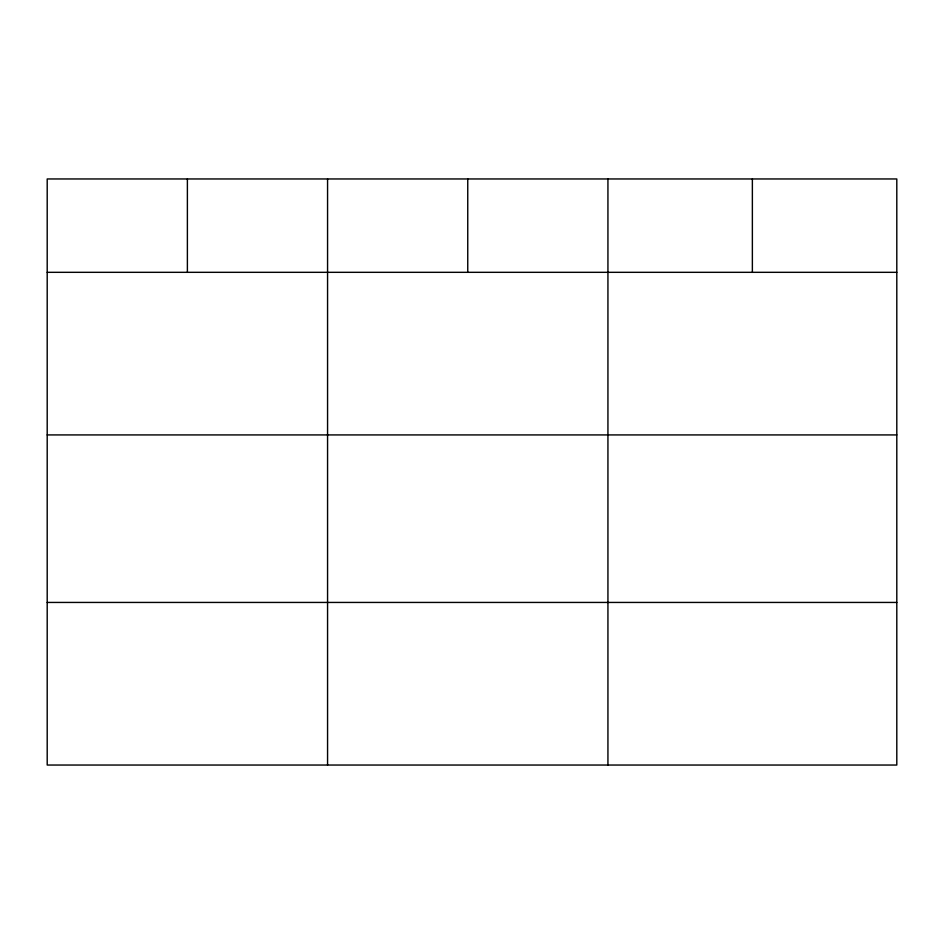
<?xml version="1.0" encoding="UTF-8"?>
<svg xmlns="http://www.w3.org/2000/svg" width="944" height="944" viewBox="0 0 944 944"><rect width="100%" height="100%" fill="white"/><g stroke="black" fill="none" stroke-linecap="round" stroke-linejoin="round"><path stroke-width="1.42" d="M896.8 434.924L896.8 178.959L47.2 178.959L47.2 765.041L896.8 765.041L896.8 434.924L47.2 434.924M47.2 272.32L896.8 272.32M47.2 602.437L896.8 602.437M752.368 178.959L752.368 272.32M607.936 178.959L607.936 765.041M467.752 178.959L467.752 272.32M327.568 178.959L327.568 765.041M187.384 178.959L187.384 272.32"/></g></svg>
